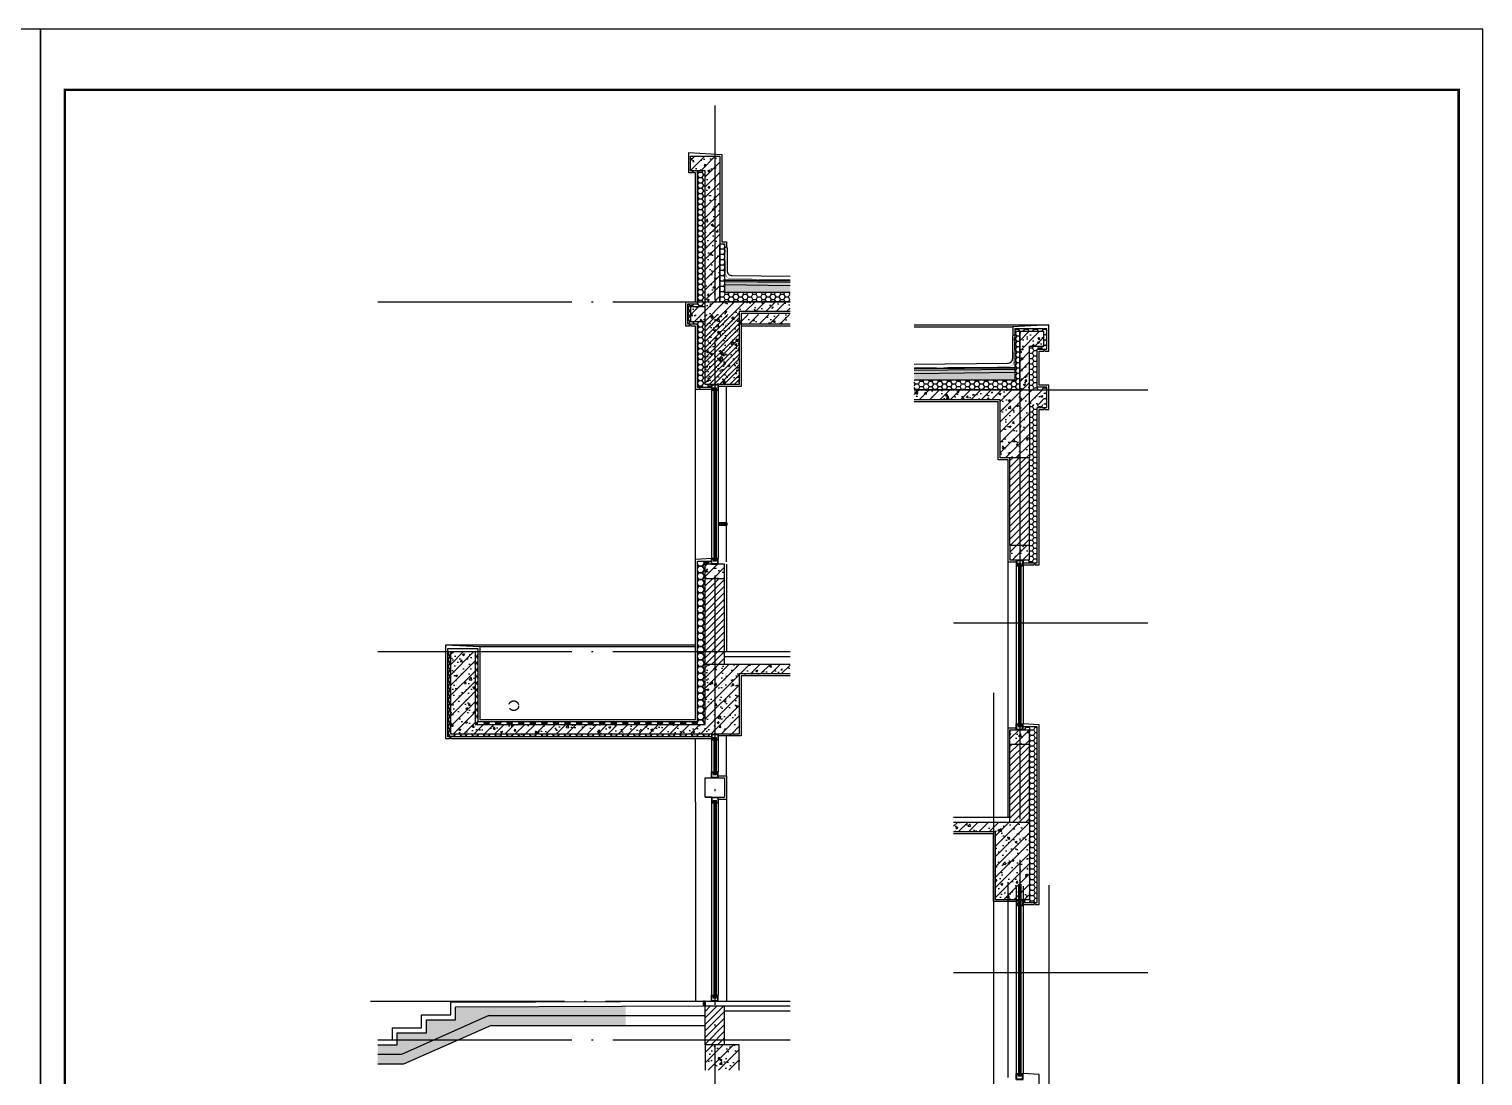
# Model space of a CAD drawing. Extents: x 39238 to 748440, y -374049 to 522939.
# Drawn here: x 733471 to 748440, y 232374 to 243155 of the extents above; entities that cross this region are included whole.
import ezdxf

# ---------------------------------------------------------------- set-up
doc = ezdxf.new("R2010")
doc.units = 0
doc.header["$LTSCALE"] = 1000
doc.header["$MEASUREMENT"] = 0
doc.linetypes.add('DASH', pattern=[0.35, 0.25, -0.1])
doc.linetypes.add('DOTE', pattern=[2.42, 2, -0.2, 0.02, -0.2])
for name, color, linetype in [('AXIS', 3, 'Continuous'), ('COLUMN', 9, 'Continuous'), ('DOTE', 1, 'DOTE'), ('Glass(玻璃)', 134, 'Continuous'), ('LINE_LOOK(看线)', 215, 'Continuous'), ('PUB_HATCH', 8, 'Continuous'), ('PUB_HATCH(详图填充)', 251, 'Continuous'), ('PUB_TITLE', 7, 'Continuous'), ('S_GROUND(给排水)', 143, 'Continuous'), ('S_SURFACE(面层)', 62, 'Continuous'), ('Steel(金属)', 151, 'Continuous'), ('WALL', 2, 'Continuous'), ('剖面填充', 9, 'Continuous'), ('大样粉刷线', 43, 'Continuous')]:
    doc.layers.add(name, color=color, linetype=linetype)
doc.layers.add('砼柱', color=2, linetype='Continuous', lineweight=35)
pattern_1 = [(37.5, (1325425.639, 218951.59), (-0.40000782, 12.23533093), [0, -9.652, 0, -10.795, 0, -10.31875]), (7.5, (1325425.639, 218951.59), (11.2380821, 17.9206275), [0, -5.207, 0, -8.6995, 0, -3.33375]), (327.5, (1325417.828, 218951.59), (19.77480926, 0.03592962), [0, -3.175, 0, -11.43, 0, -14.9225]), (317.5, (1325417.828, 218951.59), (19.0889113, 5.5732331), [0, -1.5875, 0, -7.493, 0, -8.5725])]
pattern_2 = [(0, (-11277.18, 88386.85), (59.53125, 34.370375), [39.6875, -79.375]), (120, (-11277.18, 88386.85), (-59.5312429, 34.3703873), [39.6875, -79.375]), (60, (-11277.18, 88386.85), (7.1e-06, 68.7407623), [-79.375, 39.6875])]
pattern_3 = [(45, (845795.69, 387497.74), (-53.03301, 53.03301), []), (50, (845795.69, 387497.74), (215.17805, -18.82564), [22.5, -247.5]), (355, (845795.69, 387497.74), (-41.6254, 225.65764), [18, -198]), (100.4514, (845813.62, 387496.17), (173.55281, 206.83186), [19.12206, -210.34263]), (46.1842, (845795.69, 387557.74), (320.1723, -49.6557), [33.75, -371.25]), (96.6356, (845822.37, 387553.6), (280.3988, 292.23536), [28.6831, -315.5139]), (351.1842, (845795.7, 387557.74), (280.3986, 292.2356), [27, -297]), (21, (845825.69, 387542.74), (179.07212, -120.78567), [22.5, -247.5]), (326, (845825.69, 387542.74), (72.9946, 217.54501), [18, -198]), (71.4514, (845840.6, 387532.68), (252.0668, 96.75915), [19.12206, -210.34263]), (37.5, (845795.69, 387497.74), (3.647957, 99.868156), [0, -195.6, 0, -201, 0, -198.75]), (7.5, (845795.69, 387497.74), (78.92086, 118.323514), [0, -114.6, 0, -191.1, 0, -75.75]), (327.5, (845728.79, 387497.74), (160.14673, -6.76646), [0, -75, 0, -234, 0, -310.5]), (317.5, (845698.79, 387497.74), (174.95585, 30.0315), [0, -97.5, 0, -155.4, 0, -220.5])]
pattern_4 = [(142.5, (518790.187, 446325.496), (0.40000782, 12.23533093), [0, -9.652, 0, -10.795, 0, -10.31875]), (172.5, (518790.187, 446325.496), (-11.2380821, 17.9206275), [0, -5.207, 0, -8.6995, 0, -3.33375]), (212.5, (518797.997, 446325.496), (-19.77480926, 0.0359296), [0, -3.175, 0, -11.43, 0, -14.9225]), (222.5, (518797.997, 446325.496), (-19.0889113, 5.5732331), [0, -1.5875, 0, -7.493, 0, -8.5725])]

# ---------------------------------------------------------------- blocks, each defined once
blk = doc.blocks.new('A$C7CEB24DC')
at = {"layer": 'Steel(金属)'}
for p, q in [((-12, 60), (-35, 60)), ((-35, 0), (-35, 60)), ((35, 0), (-35, 0)), ((-17, 55), (-30, 55)), ((-30, 5), (-30, 55)), ((30, 5), (-30, 5)), ((-17, 55), (-17, 35)), ((17, 35), (-17, 35)), ((-12, 60), (-12, 40)), ((12, 40), (-12, 40)), ((12, 60), (12, 40)), ((35, 60), (12, 60)), ((17, 55), (17, 35)), ((30, 55), (17, 55)), ((30, 5), (30, 55)), ((35, 0), (35, 60))]:
    blk.add_line(p, q, dxfattribs=at)
blk = doc.blocks.new('dfgrzsr')
at = {"layer": 'PUB_HATCH(详图填充)'}
h = blk.add_hatch(dxfattribs=at)
h.set_pattern_fill('天然石材', color=256, scale=5, style=0)
h.set_pattern_definition([(45, (15, 8.976), (-17.6776766, 17.6776766), []), (45, (23.694, 0), (-17.6776766, 17.6776766), [9.868425, -5.6391])])
h.paths.add_polyline_path([(238307, -446659, 0.414214), (238312, -446654), (238312, -446639, 0.414214), (238307, -446634), (238222, -446634), (238222, -446659)])
at = {"layer": 'WALL'}
for p, q in [((238307, -446634), (238222, -446634)), ((238222, -446634), (238222, -446659)), ((238222, -446659), (238307, -446659)), ((238312, -446654), (238312, -446639))]:
    blk.add_line(p, q, dxfattribs=at)
for centre, start, end in [((238307, -446639), 0, 90), ((238307, -446654), 270, 0)]:
    blk.add_arc(centre, 5, start, end, dxfattribs=at)

msp = doc.modelspace()

# ---------------------------------------------------------------- hatches: boundary and pattern name
at = {"layer": 'PUB_HATCH'}
msp.add_hatch(color=256, dxfattribs=at).paths.add_polyline_path([(740432, 233095), (740432, 233145), (740412, 233145), (740412, 233095)])
at = {"layer": 'PUB_HATCH(详图填充)'}
h = msp.add_hatch(dxfattribs=at)
h.set_pattern_fill('钢筋混凝土', color=256, scale=30, style=0)
h.set_pattern_definition([(45, (871147.725, 390381.955), (-53.033009, 53.033009), []), (50, (871147.72, 390381.95), (215.17805, -18.82564), [22.5, -247.5]), (355, (871147.72, 390381.95), (-41.6254, 225.65764), [18, -198]), (100.4514, (871165.66, 390380.39), (173.55281, 206.83186), [19.12206, -210.34263]), (46.1842, (871147.72, 390441.95), (320.1723, -49.6557), [33.75, -371.25]), (96.6356, (871174.4, 390437.82), (280.3988, 292.23536), [28.6831, -315.5139]), (351.1842, (871147.72, 390441.95), (280.3986, 292.2356), [27, -297]), (21, (871177.72, 390426.95), (179.07212, -120.78567), [22.5, -247.5]), (326, (871177.72, 390426.95), (72.9946, 217.54501), [18, -198]), (71.4514, (871192.65, 390416.89), (252.06679, 96.75915), [19.12206, -210.34263]), (37.5, (871147.725, 390381.955), (3.647957, 99.868156), [0, -195.6, 0, -201, 0, -198.75]), (7.5, (871147.72, 390381.95), (78.92086, 118.323514), [0, -114.6, 0, -191.1, 0, -75.75]), (327.5, (871080.825, 390381.955), (160.14673, -6.76646), [0, -75, 0, -234, 0, -310.5]), (317.5, (871050.82, 390381.95), (174.95585, 30.03149), [0, -97.5, 0, -155.4, 0, -220.5])])
h.paths.add_polyline_path([(740782, 240245), (741306, 240245), (741306, 240345), (740582, 240345), (740532, 240345), (740532, 239495), (740567, 239495), (740782, 239495)])
h.paths.add_polyline_path([(740532, 240345), (740432, 240345), (740432, 240295), (740282, 240295), (740282, 240145), (740432, 240145), (740432, 239495), (740532, 239495)])
h.paths.add_polyline_path([(740532, 241845), (740432, 241845), (740282, 241845), (740282, 241695), (740432, 241695), (740432, 240345), (740532, 240345)])
h.paths.add_polyline_path([(740582, 241845), (740532, 241845), (740532, 240345), (740582, 240345), (740582, 240945)])
h = msp.add_hatch(dxfattribs=at)
h.set_pattern_fill('HONEY', color=256, scale=20, style=0)
h.set_pattern_definition([(0, (871147.725, 390381.955), (47.625, 27.4963), [31.75, -63.5]), (120, (871147.725, 390381.955), (-47.6249943, 27.49631), [31.75, -63.5]), (60, (871147.725, 390381.955), (5.7e-06, 54.99261), [-63.5, 31.75])])
h.paths.add_polyline_path([(740432, 241695), (740352, 241695), (740352, 240345), (740432, 240345)])
h.paths.add_polyline_path([(740432, 240345), (740352, 240345), (740352, 240325), (740252, 240325), (740252, 240115), (740352, 240115), (740352, 239465), (740497, 239465), (740497, 239495), (740432, 239495), (740432, 240145), (740282, 240145), (740282, 240295), (740432, 240295)])
h = msp.add_hatch(dxfattribs=at)
h.set_pattern_fill('HONEY', color=256, scale=20, style=0)
h.set_pattern_definition([(0, (1325425.64, 218951.59), (47.625, 27.4963), [31.75, -63.5]), (120, (1325425.64, 218951.59), (-47.6249943, 27.4963099), [31.75, -63.5]), (60, (1325425.64, 218951.59), (5.7e-06, 54.9926099), [-63.5, 31.75])])
h.paths.add_polyline_path([(740632, 240445), (740632, 240945), (740582, 240945), (740582, 240345), (741182, 240345), (741182, 240445)])
h.paths.add_polyline_path([(741306, 240345), (741306, 240445), (741182, 240445), (741182, 240345)])
h = msp.add_hatch(dxfattribs=at)
h.set_pattern_fill('AR-SAND', color=256, scale=5, style=0)
h.set_pattern_definition(pattern_1)
h.paths.add_polyline_path([(741182, 240550), (740632, 240555), (740632, 240525), (741182, 240517)])
h.paths.add_polyline_path([(741182, 240565), (740632, 240570), (740632, 240555), (741182, 240550)])
h.paths.add_polyline_path([(741306, 240515), (741306, 240549), (741182, 240550), (741182, 240517)])
h.paths.add_polyline_path([(741306, 240549), (741306, 240564), (741182, 240565), (741182, 240550)])
h = msp.add_hatch(dxfattribs=at)
h.set_pattern_fill('AR-SAND', color=256, scale=5, style=0)
h.set_pattern_definition(pattern_1)
h.paths.add_polyline_path([(740632, 240525), (740632, 240445), (741182, 240445), (741182, 240517)])
h.paths.add_polyline_path([(741306, 240445), (741306, 240515), (741182, 240517), (741182, 240445)])
h = msp.add_hatch(dxfattribs=at)
h.set_pattern_fill('钢筋混凝土', color=256, scale=30, style=0)
h.set_pattern_definition([(45, (871147.725, 398381.955), (-53.033009, 53.033009), []), (50, (871147.72, 398381.95), (215.17805, -18.82564), [22.5, -247.5]), (355, (871147.72, 398381.95), (-41.6254, 225.65764), [18, -198]), (100.4514, (871165.66, 398380.39), (173.55281, 206.83186), [19.12206, -210.34263]), (46.1842, (871147.72, 398441.95), (320.1723, -49.6557), [33.75, -371.25]), (96.6356, (871174.4, 398437.82), (280.3988, 292.23536), [28.6831, -315.5139]), (351.1842, (871147.72, 398441.95), (280.3986, 292.2356), [27, -297]), (21, (871177.72, 398426.95), (179.07212, -120.78567), [22.5, -247.5]), (326, (871177.72, 398426.95), (72.9946, 217.54501), [18, -198]), (71.4514, (871192.65, 398416.89), (252.06679, 96.75915), [19.12206, -210.34263]), (37.5, (871147.725, 398381.955), (3.647957, 99.868156), [0, -195.6, 0, -201, 0, -198.75]), (7.5, (871147.72, 398381.95), (78.92086, 118.323514), [0, -114.6, 0, -191.1, 0, -75.75]), (327.5, (871080.825, 398381.955), (160.14673, -6.76646), [0, -75, 0, -234, 0, -310.5]), (317.5, (871050.82, 398381.95), (174.95585, 30.03149), [0, -97.5, 0, -155.4, 0, -220.5])])
h.paths.add_polyline_path([(740532, 239495), (740782, 239495), (740782, 240115), (741306, 240115), (741306, 240215), (740532, 240215)])
h.paths.add_polyline_path([(740532, 240215), (740432, 240215), (740432, 239495), (740532, 239495)])
h = msp.add_hatch(dxfattribs=at)
h.set_pattern_fill('钢筋混凝土', color=256, scale=30, style=0)
h.set_pattern_definition([(45, (866663.33, 443018.34), (-53.033009, 53.033009), []), (50, (866663.33, 443018.34), (215.17805, -18.82564), [22.5, -247.5]), (355, (866663.33, 443018.34), (-41.6254, 225.65764), [18, -198]), (100.4514, (866681.26, 443016.77), (173.55281, 206.83186), [19.12206, -210.34263]), (46.1842, (866663.33, 443078.34), (320.1723, -49.6557), [33.75, -371.25]), (96.6356, (866690, 443074.2), (280.3988, 292.23536), [28.6831, -315.5139]), (351.1842, (866663.33, 443078.34), (280.3986, 292.2356), [27, -297]), (21, (866693.33, 443063.34), (179.07212, -120.78567), [22.5, -247.5]), (326, (866693.33, 443063.34), (72.9946, 217.54501), [18, -198]), (71.4514, (866708.25, 443053.28), (252.06679, 96.75915), [19.12206, -210.34263]), (37.5, (866663.33, 443018.34), (3.647957, 99.868156), [0, -195.6, 0, -201, 0, -198.75]), (7.5, (866663.33, 443018.34), (78.92086, 118.323514), [0, -114.6, 0, -191.1, 0, -75.75]), (327.5, (866596.43, 443018.34), (160.14673, -6.766462), [0, -75, 0, -234, 0, -310.5]), (317.5, (866566.43, 443018.34), (174.95585, 30.031495), [0, -97.5, 0, -155.4, 0, -220.5])])
h.paths.add_polyline_path([(743670, 239439), (742970, 239439), (742970, 239339), (743470, 239339), (743470, 238739), (743670, 238739)])
h.paths.add_polyline_path([(743670, 238739), (743770, 238739), (743770, 239289), (743920, 239289), (743920, 239439), (743770, 239439), (743670, 239439)])
h.paths.add_polyline_path([(743670, 239439), (743770, 239439), (743770, 239889), (743920, 239889), (743920, 240039), (743770, 240039), (743670, 240039)])
h.paths.add_polyline_path([(742585, 239439), (742585, 239339), (742970, 239339), (742970, 239439)])
h = msp.add_hatch(dxfattribs=at)
h.set_pattern_fill('HONEY', color=256, scale=20, style=0)
h.set_pattern_definition([(180, (518790.187, 446325.496), (-47.625, 27.4963), [31.75, -63.5]), (60, (518790.187, 446325.496), (47.6249943, 27.4963099), [31.75, -63.5]), (120, (518790.187, 446325.496), (-5.7e-06, 54.9926099), [-63.5, 31.75])])
h.paths.add_polyline_path([(743670, 239439), (743270, 239439), (743270, 239539), (743620, 239539), (743620, 240039), (743670, 240039)])
h.paths.add_polyline_path([(742585, 239439), (742585, 239539), (743270, 239539), (743270, 239439)])
h = msp.add_hatch(dxfattribs=at)
h.set_pattern_fill('HONEY', color=256, scale=20, style=0)
h.set_pattern_definition([(0, (858450.687, 379993.31), (47.625, 27.4963), [31.75, -63.5]), (120, (858450.687, 379993.31), (-47.6249943, 27.49631), [31.75, -63.5]), (60, (858450.687, 379993.31), (5.7e-06, 54.99261), [-63.5, 31.75])])
h.paths.add_polyline_path([(743670, 240069), (743620, 240069), (743620, 240039), (743670, 240039)])
h.paths.add_polyline_path([(743950, 240069), (743670, 240069), (743670, 240039), (743770, 240039), (743920, 240039), (743920, 239889), (743770, 239889), (743770, 239439), (743920, 239439), (743950, 239439), (743950, 239469), (743850, 239469), (743850, 239859), (743950, 239859)])
h.paths.add_polyline_path([(743850, 239259), (743950, 239259), (743950, 239439), (743920, 239439), (743920, 239289), (743770, 239289), (743770, 238739), (743770, 237839), (743770, 237689), (743705, 237689), (743705, 237659), (743850, 237659)])
h = msp.add_hatch(dxfattribs=at)
h.set_pattern_fill('AR-SAND', color=256, scale=5, style=0)
h.set_pattern_definition(pattern_4)
h.paths.add_polyline_path([(743270, 239661), (743620, 239664), (743620, 239649), (743270, 239646)])
h.paths.add_polyline_path([(742585, 239640), (742585, 239655), (743270, 239661), (743270, 239646)])
h = msp.add_hatch(dxfattribs=at)
h.set_pattern_fill('AR-SAND', color=256, scale=5, style=0)
h.set_pattern_definition(pattern_4)
h.paths.add_polyline_path([(743270, 239613), (743620, 239619), (743620, 239539), (743270, 239539)])
h.paths.add_polyline_path([(743270, 239646), (743620, 239649), (743620, 239619), (743270, 239613)])
h.paths.add_polyline_path([(742585, 239539), (742585, 239603), (743270, 239613), (743270, 239539)])
h.paths.add_polyline_path([(742585, 239603), (742585, 239640), (743270, 239646), (743270, 239613)])
h = msp.add_hatch(dxfattribs=at)
h.set_pattern_fill('ANSI31', color=256, scale=30, style=0)
h.set_pattern_definition([(45, (858450.687, 379993.31), (-33.67596, 33.67596), [])])
h.paths.add_polyline_path([(743570, 237839), (743670, 237839), (743670, 238739), (743570, 238739)])
h.paths.add_polyline_path([(743670, 237839), (743770, 237839), (743770, 238739), (743670, 238739)])
h = msp.add_hatch(dxfattribs=at)
h.set_pattern_fill('钢筋混凝土', color=256, scale=30, style=0)
h.set_pattern_definition([(45, (866663.33, 444018.34), (-53.033009, 53.033009), []), (50, (866663.33, 444018.34), (215.17805, -18.82564), [22.5, -247.5]), (355, (866663.33, 444018.34), (-41.6254, 225.65764), [18, -198]), (100.4514, (866681.26, 444016.77), (173.55281, 206.83186), [19.12206, -210.34263]), (46.1842, (866663.33, 444078.34), (320.1723, -49.6557), [33.75, -371.25]), (96.6356, (866690, 444074.2), (280.3988, 292.23536), [28.6831, -315.5139]), (351.1842, (866663.33, 444078.34), (280.3986, 292.2356), [27, -297]), (21, (866693.33, 444063.34), (179.07212, -120.78567), [22.5, -247.5]), (326, (866693.33, 444063.34), (72.9946, 217.54501), [18, -198]), (71.4514, (866708.25, 444053.28), (252.06679, 96.75915), [19.12206, -210.34263]), (37.5, (866663.33, 444018.34), (3.647957, 99.868156), [0, -195.6, 0, -201, 0, -198.75]), (7.5, (866663.33, 444018.34), (78.92086, 118.323514), [0, -114.6, 0, -191.1, 0, -75.75]), (327.5, (866596.43, 444018.34), (160.14673, -6.766462), [0, -75, 0, -234, 0, -310.5]), (317.5, (866566.43, 444018.34), (174.95585, 30.031495), [0, -97.5, 0, -155.4, 0, -220.5])])
h.paths.add_polyline_path([(743670, 237839), (743570, 237839), (743570, 237689), (743670, 237689)])
h.paths.add_polyline_path([(743670, 237689), (743770, 237689), (743770, 237839), (743670, 237839)])
h = msp.add_hatch(dxfattribs=at)
h.set_pattern_fill('钢筋混凝土', color=256, scale=30, style=0)
h.set_pattern_definition([(45, (871147.725, 398781.955), (-53.033009, 53.033009), []), (50, (871147.72, 398781.95), (215.17805, -18.82564), [22.5, -247.5]), (355, (871147.72, 398781.95), (-41.6254, 225.65764), [18, -198]), (100.4514, (871165.66, 398780.39), (173.55281, 206.83186), [19.12206, -210.34263]), (46.1842, (871147.72, 398841.95), (320.1723, -49.6557), [33.75, -371.25]), (96.6356, (871174.4, 398837.82), (280.3988, 292.23536), [28.6831, -315.5139]), (351.1842, (871147.72, 398841.95), (280.3986, 292.2356), [27, -297]), (21, (871177.72, 398826.95), (179.07212, -120.78567), [22.5, -247.5]), (326, (871177.72, 398826.95), (72.9946, 217.54501), [18, -198]), (71.4514, (871192.65, 398816.89), (252.06679, 96.75915), [19.12206, -210.34263]), (37.5, (871147.725, 398781.955), (3.647957, 99.868156), [0, -195.6, 0, -201, 0, -198.75]), (7.5, (871147.72, 398781.95), (78.92086, 118.323514), [0, -114.6, 0, -191.1, 0, -75.75]), (327.5, (871080.825, 398781.955), (160.14673, -6.76646), [0, -75, 0, -234, 0, -310.5]), (317.5, (871050.82, 398781.95), (174.95585, 30.03149), [0, -97.5, 0, -155.4, 0, -220.5])])
h.paths.add_polyline_path([(740532, 237645), (740497, 237645), (740432, 237645), (740432, 237495), (740532, 237495)])
h.paths.add_polyline_path([(740532, 237495), (740632, 237495), (740632, 237645), (740567, 237645), (740532, 237645)])
h = msp.add_hatch(dxfattribs=at)
h.set_pattern_fill('ANSI31', color=256, scale=30, style=0)
h.set_pattern_definition([(45, (871147.725, 398781.955), (-33.67596, 33.67596), [])])
h.paths.add_polyline_path([(740432, 236745), (740532, 236745), (740532, 237495), (740432, 237495)])
h.paths.add_polyline_path([(740632, 237495), (740532, 237495), (740532, 236745), (740632, 236745)])
h.paths.add_polyline_path([(740632, 236615), (740632, 236745), (740532, 236745), (740532, 236615)])
h.paths.add_polyline_path([(740532, 236745), (740432, 236745), (740432, 236615), (740532, 236615)])
h = msp.add_hatch(dxfattribs=at)
h.set_pattern_fill('钢筋混凝土', color=256, scale=30, style=0)
h.set_pattern_definition([(45, (-11277.18, 88386.85), (-53.0330086, 53.0330086), []), (50, (-11277.18, 88386.85), (215.178055, -18.82564), [22.5, -247.5]), (355, (-11277.18, 88386.85), (-41.6254, 225.65764), [18, -198]), (100.4514, (-11259.25, 88385.28), (173.552815, 206.83186), [19.12206, -210.342634]), (46.1842, (-11277.18, 88446.85), (320.17231, -49.6557), [33.75, -371.25]), (96.6356, (-11250.5, 88442.7), (280.39881, 292.23536), [28.68309, -315.5139]), (351.1842, (-11277.18, 88446.85), (280.39858, 292.23558), [27, -297]), (21, (-11247.18, 88431.85), (179.072116, -120.785667), [22.5, -247.5]), (326, (-11247.18, 88431.85), (72.9946, 217.545014), [18, -198]), (71.4514, (-11232.26, 88421.78), (252.06679, 96.75915), [19.12206, -210.342634]), (37.5, (-11277.18, 88386.85), (3.6479566, 99.868156), [0, -195.6, 0, -201, 0, -198.75]), (7.5, (-11277.18, 88386.85), (78.920861, 118.323514), [0, -114.6, 0, -191.1, 0, -75.75]), (327.5, (-11344.08, 88386.85), (160.146731, -6.7664615), [0, -75, 0, -234, 0, -310.5]), (317.5, (-11374.08, 88386.85), (174.95585, 30.031495), [0, -97.5, 0, -155.4, 0, -220.5])])
h.paths.add_polyline_path([(738062, 236745), (737812, 236745), (737812, 235895), (740532, 235895), (740532, 236615), (740432, 236615), (740432, 235995), (738062, 235995)])
h.paths.add_polyline_path([(740782, 236515), (741306, 236515), (741306, 236615), (740532, 236615), (740532, 235895), (740567, 235895), (740782, 235895)])
h = msp.add_hatch(dxfattribs=at)
h.set_pattern_fill('钢筋混凝土', color=256, scale=30, style=0)
h.set_pattern_definition(pattern_3)
h.paths.add_polyline_path([(743670, 235939), (743570, 235939), (743570, 235789), (743670, 235789)])
h.paths.add_polyline_path([(743670, 235789), (743770, 235789), (743770, 235939), (743670, 235939)])
h = msp.add_hatch(dxfattribs=at)
h.set_pattern_fill('HONEY', color=256, scale=20, style=0)
h.set_pattern_definition([(0, (845795.687, 387497.742), (47.625, 27.4963), [31.75, -63.5]), (120, (845795.687, 387497.742), (-47.6249943, 27.49631), [31.75, -63.5]), (60, (845795.687, 387497.742), (5.7e-06, 54.99261), [-63.5, 31.75])])
h.paths.add_polyline_path([(743770, 234989), (743770, 234189), (743705, 234189), (743705, 234159), (743850, 234159), (743850, 235969), (743705, 235969), (743705, 235939), (743770, 235939), (743770, 235789)])
h = msp.add_hatch(dxfattribs=at)
h.set_pattern_fill('ANSI31', color=256, scale=30, style=0)
h.set_pattern_definition([(45, (845795.687, 387497.74), (-33.67596, 33.67596), [])])
h.paths.add_polyline_path([(743770, 235789), (743670, 235789), (743670, 234989), (743770, 234989)])
h.paths.add_polyline_path([(743670, 235789), (743570, 235789), (743570, 234989), (743670, 234989)])
h = msp.add_hatch(dxfattribs=at)
h.set_pattern_fill('钢筋混凝土', color=256, scale=30, style=0)
h.set_pattern_definition(pattern_3)
h.paths.add_polyline_path([(743770, 234989), (742988, 234989), (742988, 234889), (743420, 234889), (743420, 234189), (743770, 234189)])
h = msp.add_hatch(dxfattribs=at)
h.set_pattern_fill('混凝土', color=256, scale=5, style=0)
h.set_pattern_definition([(50, (870327.725, 399181.955), (35.863009, -3.1376067), [3.75, -41.25]), (355, (870327.725, 399181.955), (-6.9375667, 37.609607), [3, -33]), (100.4514, (870330.713, 399181.693), (28.925469, 34.471977), [3.1870095, -35.0571056]), (46.1842, (870327.725, 399191.955), (53.362052, -8.275951), [5.625, -61.875]), (96.6356, (870332.17, 399191.265), (46.733135, 48.705894), [4.780514, -52.58565]), (351.1842, (870327.725, 399191.955), (46.733097, 48.70593), [4.5, -49.5]), (21, (870332.725, 399189.455), (29.8453526, -20.1309445), [3.75, -41.25]), (326, (870332.725, 399189.455), (12.1657666, 36.257502), [3, -33]), (71.4514, (870335.212, 399187.777), (42.0111314, 16.126525), [3.1870095, -35.0571056]), (37.5, (870327.725, 399181.955), (0.6079928, 16.6446927), [0, -32.6, 0, -33.5, 0, -33.125]), (7.5, (870327.725, 399181.955), (13.1534769, 19.7205856), [0, -19.1, 0, -31.85, 0, -12.625]), (327.5, (870316.575, 399181.955), (26.6911218, -1.1277436), [0, -12.5, 0, -39, 0, -51.75]), (317.5, (870311.575, 399181.955), (29.1593085, 5.005249), [0, -16.25, 0, -25.9, 0, -36.75])])
h.paths.add_polyline_path([(739612, 233095), (739612, 233095), (737862, 233086), (737862, 232952), (737562, 232952), (737562, 232819), (737262, 232819), (737262, 232745), (737643, 232745), (738205, 232995), (739612, 232995), (739612, 233095)])
h.paths.add_polyline_path([(737643, 232745), (737262, 232745), (737262, 232695), (737060, 232695), (737060, 232595), (737305, 232595)])
h = msp.add_hatch(dxfattribs=at)
h.set_pattern_fill('ANSI31', color=256, scale=30, style=0)
h.set_pattern_definition([(45, (871147.725, 399181.955), (-33.67596, 33.67596), [])])
h.paths.add_polyline_path([(740532, 233095), (740632, 233095), (740632, 232695), (740532, 232695)])
h.paths.add_polyline_path([(740432, 233095), (740432, 232695), (740532, 232695), (740532, 233095)])
h = msp.add_hatch(dxfattribs=at)
h.set_pattern_fill('砾石铺砌', color=256, scale=30, style=0)
h.set_pattern_definition([(0, (870327.72, 399181.95), (240, 240), [24, -36, 12, -36, 12, -120]), (0, (870447.72, 399205.95), (240, 240), [12, -228]), (0, (870375.72, 399217.95), (240, 240), [12, -24, 12, -192]), (0, (870495.72, 399229.95), (240, 240), [24, -216]), (0, (870519.72, 399241.95), (240, 240), [12, -228]), (0, (870447.72, 399265.95), (240, 240), [24, -216]), (0, (870327.72, 399277.95), (240, 240), [12, -24, 12, -60, 36, -96]), (0, (870495.72, 399301.95), (240, 240), [24, -216]), (0, (870351.72, 399313.95), (240, 240), [24, -12, 12, -96, 12, -84]), (0, (870339.72, 399325.95), (240, 240), [12, -228]), (0, (870423.72, 399337.95), (240, 240), [12, -12, 12, -204]), (0, (870387.72, 399349.95), (240, 240), [12, -228]), (0, (870543.72, 399361.95), (240, 240), [12, -228]), (0, (870435.72, 399373.95), (240, 240), [12, -96, 12, -120]), (0, (870435.72, 399385.95), (240, 240), [24, -216]), (0, (870483.72, 399397.95), (240, 240), [24, -216]), (0, (870339.72, 399409.95), (240, 240), [12, -144, 24, -60]), (90, (870327.72, 399289.95), (-240, 240), [48, -48, 24, -120]), (90, (870339.72, 399289.95), (-240, 240), [12, -84, 24, -120]), (90, (870351.72, 399229.95), (-240, 240), [36, -204]), (90, (870363.72, 399229.95), (-240, 240), [24, -216]), (90, (870375.72, 399193.95), (-240, 240), [12, -144, 12, -12, 24, -36]), (90, (870399.72, 399193.95), (-240, 240), [12, -84, 12, -132]), (90, (870411.72, 399289.95), (-240, 240), [24, -36, 12, -12, 24, -132]), (90, (870423.72, 399241.95), (-240, 240), [24, -132, 12, -72]), (90, (870435.72, 399193.95), (-240, 240), [12, -12, 24, -192]), (90, (870459.72, 399349.95), (-240, 240), [12, -228]), (90, (870471.72, 399349.95), (-240, 240), [24, -24, 12, -12, 24, -144]), (90, (870483.72, 399241.95), (-240, 240), [12, -12, 12, -24, 12, -168]), (90, (870519.72, 399325.95), (-240, 240), [48, -192]), (90, (870531.72, 399301.95), (-240, 240), [48, -36, 24, -132]), (90, (870543.72, 399205.95), (-240, 240), [12, -36, 24, -168]), (90, (870555.72, 399229.95), (-240, 240), [36, -204]), (45, (870423.72, 399181.95), (1e-14, 240), [16.9704, -322.44084]), (45, (870555.72, 399193.95), (1e-14, 240), [16.9704, -288.50005, 16.9704, -16.9704]), (45, (870399.72, 399205.95), (1e-14, 240), [16.9704, -135.7632, 16.9704, -169.70725]), (45, (870459.72, 399205.95), (1e-14, 240), [16.9704, -271.52965, 16.9704, -33.9408]), (45, (870471.72, 399205.95), (1e-14, 240), [33.9408, -135.7632, 33.9408, -135.76645]), (45, (870411.72, 399229.95), (0.00115, 239.99885), [16.968, -152.736, 16.968, -16.968, 16.968, -118.80325]), (45, (870531.72, 399241.95), (1e-14, 240), [16.9704, -16.9704, 16.9704, -288.50005]), (45, (870363.72, 399253.95), (0.00115, 239.99885), [16.9704, -203.6448, 16.9704, -101.82565]), (45, (870555.72, 399277.95), (0.00115, 239.99885), [16.968, -16.968, 16.968, -67.8816, 16.968, -203.65765]), (45, (870411.72, 399313.95), (1e-14, 240), [16.9704, -322.44084]), (45, (870351.72, 399325.95), (1e-14, 240), [33.94104, -305.4702]), (45, (870327.72, 399349.95), (1e-14, 240), [16.9704, -16.9704, 16.9704, -288.50005]), (45, (870459.72, 399385.95), (1e-14, 240), [16.9704, -322.44084]), (45, (870531.72, 399409.95), (1e-14, 240), [16.9704, -322.44084]), (135, (870435.72, 399205.95), (-8e-07, 240), [16.9704, -322.44084]), (135, (870447.72, 399205.95), (-8e-07, 240), [16.9704, -322.44084]), (135, (870375.72, 399217.95), (-8e-07, 240), [16.9704, -67.8816, 33.9408, -220.61845]), (135, (870327.72, 399217.95), (-8e-07, 240), [16.9704, -322.44084]), (135, (870483.72, 399253.95), (-8e-07, 240), [16.9704, -135.7645, 16.9704, -169.70596]), (135, (870495.72, 399253.95), (-0.00115, 239.99885), [16.968, -101.832, 16.968, -101.808, 16.968, -84.86725]), (135, (870351.72, 399265.95), (-0.00115, 239.99885), [16.9704, -322.44084]), (135, (870543.72, 399277.95), (-0.00115, 239.99885), [33.936, -84.852, 16.968, -16.968, 16.968, -169.71925]), (135, (870387.72, 399313.95), (-8e-07, 240), [16.9704, -322.44084]), (135, (870483.72, 399313.95), (-8e-07, 240), [33.94104, -305.4702]), (135, (870495.72, 399313.95), (-8e-07, 240), [16.9704, -322.44084]), (135, (870423.72, 399337.95), (-8e-07, 240), [16.9704, -322.44084]), (135, (870351.72, 399373.95), (-8e-07, 240), [16.9704, -322.44084]), (135, (870543.72, 399373.95), (-8e-07, 240), [16.9704, -322.44084]), (26.56505, (870351.72, 399181.95), (240, 2e-06), [26.832, -509.8243]), (26.56505, (870327.72, 399205.95), (240, 2e-06), [26.832, -509.8243]), (26.56505, (870327.72, 399217.95), (240, 2e-06), [26.832, -509.8243]), (26.56505, (870387.72, 399217.95), (240, 2e-06), [26.832, -509.8243]), (26.56505, (870375.72, 399265.95), (240, 2e-06), [26.832, -509.8243]), (26.56505, (870375.72, 399277.95), (240, 2e-06), [26.832, -509.8243]), (26.56505, (870423.72, 399325.95), (240, 2e-06), [26.832, -509.8243]), (26.56505, (870435.72, 399337.95), (240, 2e-06), [26.832, -509.8243]), (26.56505, (870339.72, 399361.95), (240, 2e-06), [26.832, -509.8243]), (26.56505, (870411.72, 399361.95), (240, 2e-06), [26.832, -509.8243]), (63.43495, (870531.72, 399181.95), (1e-08, 240), [26.832, -509.8243]), (63.43495, (870471.72, 399217.95), (1e-08, 240), [26.832, -509.8243]), (63.43495, (870435.72, 399241.95), (1e-08, 240), [26.832, -509.8243]), (63.43495, (870471.72, 399277.95), (1e-08, 240), [26.832, -509.8243]), (63.43495, (870483.72, 399277.95), (1e-08, 240), [26.832, -509.8243]), (63.43495, (870399.72, 399313.95), (1e-08, 240), [26.832, -509.8243]), (63.43495, (870375.72, 399325.95), (1e-08, 240), [26.832, -509.8243]), (63.43495, (870471.72, 399373.95), (1e-08, 240), [26.832, -509.8243]), (63.43495, (870375.72, 399397.95), (1e-08, 240), [26.832, -509.8243]), (116.56505, (870339.72, 399325.95), (-2e-06, 240), [26.832, -509.8243]), (116.56505, (870483.72, 399325.95), (-2e-06, 240), [26.832, -509.8243]), (116.56505, (870327.72, 399337.95), (-2e-06, 240), [26.832, -509.8243]), (116.56505, (870519.72, 399373.95), (-2e-06, 240), [26.832, -509.8243]), (116.56505, (870363.72, 399385.95), (-2e-06, 240), [26.832, -509.8243]), (116.56505, (870411.72, 399397.95), (-2e-06, 240), [26.832, -509.8243]), (153.43495, (870423.72, 399181.95), (-240, 1e-07), [26.832, -509.8243]), (153.43495, (870375.72, 399205.95), (-240, 1e-07), [26.832, -509.8243]), (153.43495, (870543.72, 399217.95), (-240, 1e-07), [26.832, -509.8243]), (153.43495, (870519.72, 399241.95), (-240, 1e-07), [26.832, -509.8243]), (153.43495, (870423.72, 399265.95), (-240, 1e-07), [26.832, -509.8243]), (153.43495, (870363.72, 399277.95), (-240, 1e-07), [26.832, -509.8243]), (153.43495, (870435.72, 399277.95), (-240, 1e-07), [26.832, -509.8243]), (153.43495, (870399.72, 399301.95), (-240, 1e-07), [26.832, -509.8243]), (153.43495, (870399.72, 399361.95), (-240, 1e-07), [26.832, -509.8243]), (153.43495, (870327.72, 399409.95), (-240, 1e-07), [26.832, -509.8243]), (153.43495, (870471.72, 399409.95), (-240, 1e-07), [26.832, -509.8243]), (153.43495, (870495.72, 399409.95), (-240, 1e-07), [26.832, -509.8243])])
h.paths.add_polyline_path([(737889, 232745), (737643, 232745), (737305, 232595), (737060, 232595), (737060, 232495), (737327, 232495)])
h.paths.add_polyline_path([(739612, 232995), (738205, 232995), (737643, 232745), (737889, 232745), (738227, 232895), (739612, 232895)])
h = msp.add_hatch(dxfattribs=at)
h.set_pattern_fill('钢筋混凝土', color=256, scale=30, style=0)
h.set_pattern_definition([(45, (871147.725, 399181.955), (-53.033009, 53.033009), []), (50, (871147.72, 399181.95), (215.17805, -18.82564), [22.5, -247.5]), (355, (871147.72, 399181.95), (-41.6254, 225.65764), [18, -198]), (100.4514, (871165.66, 399180.39), (173.55281, 206.83186), [19.12206, -210.34263]), (46.1842, (871147.72, 399241.95), (320.1723, -49.6557), [33.75, -371.25]), (96.6356, (871174.4, 399237.82), (280.3988, 292.23536), [28.6831, -315.5139]), (351.1842, (871147.72, 399241.95), (280.3986, 292.2356), [27, -297]), (21, (871177.72, 399226.95), (179.07212, -120.78567), [22.5, -247.5]), (326, (871177.72, 399226.95), (72.9946, 217.54501), [18, -198]), (71.4514, (871192.65, 399216.89), (252.06679, 96.75915), [19.12206, -210.34263]), (37.5, (871147.725, 399181.955), (3.647957, 99.868156), [0, -195.6, 0, -201, 0, -198.75]), (7.5, (871147.72, 399181.95), (78.92086, 118.323514), [0, -114.6, 0, -191.1, 0, -75.75]), (327.5, (871080.825, 399181.955), (160.14673, -6.76646), [0, -75, 0, -234, 0, -310.5]), (317.5, (871050.82, 399181.95), (174.95585, 30.031495), [0, -97.5, 0, -155.4, 0, -220.5])])
h.paths.add_polyline_path([(740682, 232434), (740432, 232434), (740432, 232695), (740682, 232695)])
h.paths.add_polyline_path([(740682, 232695), (740782, 232695), (740782, 232434), (740682, 232434)])
at = {"layer": '剖面填充'}
h = msp.add_hatch(color=256, dxfattribs=at)
h.paths.add_polyline_path([(740636, 240866), (740632, 240866), (740632, 240854), (740636, 240854)])
h.paths.add_polyline_path([(740637, 240883), (740632, 240883), (740632, 240866), (740637, 240866)])
h = msp.add_hatch(color=256, dxfattribs=at)
h.paths.add_polyline_path([(743616, 239959), (743620, 239959), (743620, 239948), (743616, 239948)])
h.paths.add_polyline_path([(743615, 239976), (743620, 239976), (743620, 239959), (743615, 239959)])
at = {"layer": '砼柱'}
h = msp.add_hatch(dxfattribs=at)
h.set_pattern_fill('HONEY', color=256, scale=25, style=0)
h.set_pattern_definition(pattern_2)
h.paths.add_polyline_path([(740432, 237495), (740432, 237645), (740497, 237645), (740497, 237675), (740352, 237675), (740352, 236745), (740432, 236745)])
h.paths.add_polyline_path([(740414, 237134), (740550, 237134), (740550, 237035), (740414, 237035)], flags=9)
h = msp.add_hatch(dxfattribs=at)
h.set_pattern_fill('HONEY', color=256, scale=25, style=0)
h.set_pattern_definition(pattern_2)
h.paths.add_polyline_path([(737812, 236745), (737782, 236745), (737782, 235865), (740497, 235865), (740497, 235895), (737812, 235895)])
h = msp.add_hatch(dxfattribs=at)
h.set_pattern_fill('HONEY', color=256, scale=25, style=0)
h.set_pattern_definition(pattern_2)
h.paths.add_polyline_path([(740432, 236615), (740432, 236745), (740352, 236745), (740352, 236025), (738092, 236025), (738092, 236745), (738062, 236745), (738062, 235995), (740432, 235995)])

# ---------------------------------------------------------------- linework, layer by layer
at = {"layer": 'AXIS'}
msp.add_line((740532, 232434), (740532, 232009), dxfattribs=at)
at = {"layer": 'COLUMN'}
for p, q in [((743570, 237839, -32813), (743770, 237839, -32813)), ((743570, 237839, -32813), (743570, 237689, -32813)), ((743770, 237689, -32813), (743770, 237839, -32813)), ((740632, 237645), (740432, 237645)), ((740432, 237495), (740432, 237645)), ((740632, 237495), (740632, 237645)), ((743570, 237689, -32813), (743770, 237689, -32813)), ((740632, 237495), (740432, 237495)), ((743570, 235939), (743770, 235939)), ((743570, 235789), (743570, 235939)), ((743770, 235789), (743770, 235939)), ((743770, 235789), (743570, 235789)), ((740432, 235445), (740632, 235445)), ((740432, 235245), (740432, 235445)), ((740632, 235445), (740632, 235245)), ((740432, 235245), (740632, 235245)), ((738205, 232995), (737305, 232595)), ((738205, 232995), (740432, 232995)), ((738227, 232895), (737327, 232495)), ((738227, 232895), (740432, 232895)), ((737305, 232595), (737060, 232595)), ((737327, 232495), (737060, 232495))]:
    msp.add_line(p, q, dxfattribs=at)
for points in [[(740432, 241695), (740282, 241695), (740282, 241845), (740432, 241845)], [(740432, 241845), (740582, 241845), (740582, 240345)], [(740432, 240345), (740432, 241695)], [(740432, 240295), (740282, 240295), (740282, 240145), (740432, 240145)], [(740432, 240295), (740432, 240345)], [(741306, 240115), (740782, 240115), (740782, 239495), (740432, 239495), (740432, 240295)], [(740582, 240345), (741306, 240345)], [(740582, 240345), (741306, 240345)], [(741306, 240245), (740782, 240245), (740782, 239495), (740432, 239495), (740432, 240145)], [(742588, 239439), (743670, 239439)], [(740782, 235895), (737812, 235895), (737812, 236745), (738062, 236745), (738062, 235995), (740432, 235995)], [(740432, 236615), (741306, 236615)], [(740432, 235995), (740432, 236615)], [(741306, 236515), (740782, 236515), (740782, 235895), (740782, 235895)], [(740497, 235245), (740432, 235245), (740432, 235445), (740497, 235445)], [(742988, 234989), (743770, 234989), (743770, 234189), (743420, 234189), (743420, 234889), (742988, 234889)], [(737060, 232695), (737262, 232695), (737262, 232819), (737562, 232819), (737562, 232952), (737862, 232952), (737862, 233086), (740432, 233095)], [(740432, 232695), (740432, 232695), (740432, 232434)], [(740782, 232434), (740782, 232695), (740432, 232695)]]:
    msp.add_lwpolyline(points, dxfattribs=at)
msp.add_lwpolyline([(740732, 240345), (740732, 240345)], close=True, dxfattribs=at)
at = {"layer": 'COLUMN', "elevation": -32813}
for points in [[(743770, 240039), (743770, 240039), (743670, 240039), (743670, 239439)], [(743770, 239889), (743920, 239889), (743920, 240039), (743770, 240039)], [(743770, 239439), (743770, 239889)], [(742585, 239439), (743670, 239439)], [(743670, 239439), (742585, 239439)], [(743670, 239439), (742585, 239439)], [(743670, 239439), (742585, 239439)], [(743770, 239289), (743770, 239289), (743770, 239439), (743770, 239439)], [(742585, 239339), (743470, 239339)], [(743770, 239289), (743770, 238739), (743470, 238739), (743470, 239339)]]:
    msp.add_lwpolyline(points, dxfattribs=at)
for points in [[(743520, 239439), (743520, 239439)], [(743770, 239439), (743770, 239439)]]:
    msp.add_lwpolyline(points, close=True, dxfattribs=at)
at = {"layer": 'DOTE', "linetype": 'DOTE'}
for p, q in [((740532, 242367), (740532, 232434)), ((737060, 240345), (741306, 240345)), ((742585, 239439, -32813), (744497, 239439, -32813)), ((742988, 239439), (745158, 239439)), ((743670, 239439), (743670, 214775)), ((742988, 237039), (745158, 237039)), ((737060, 236745), (741306, 236745)), ((742988, 233439), (745158, 233439)), ((736985, 233145), (741306, 233145)), ((737060, 232745), (741306, 232745))]:
    msp.add_line(p, q, dxfattribs=at)
at = {"layer": 'Glass(玻璃)'}
for p, q in [((740497, 239435), (740497, 237705)), ((740520, 239435, 0), (740520, 237685)), ((740520, 239435, 0), (740520, 237685)), ((740526, 239455), (740526, 237685)), ((740538, 239455), (740538, 237685)), ((740544, 239455), (740544, 237705)), ((740567, 239435), (740567, 237705)), ((743635, 237629), (743635, 235999)), ((743658, 237629, 0), (743658, 235979)), ((743658, 237629, 0), (743658, 235979)), ((743664, 237649, 0), (743664, 235979)), ((743676, 237649, 0), (743676, 235979)), ((743682, 237649), (743682, 235999)), ((743705, 237629), (743705, 235999)), ((740497, 235835), (740497, 235505)), ((740520, 235835, 0), (740520, 235485)), ((740520, 235835, 0), (740520, 235485)), ((740526, 235855), (740526, 235485)), ((740538, 235855), (740538, 235485)), ((740544, 235855), (740544, 235505)), ((740567, 235835), (740567, 235505)), ((740497, 235185), (740497, 233205)), ((740520, 235185, 0), (740520, 233185)), ((740520, 235185, 0), (740520, 233185)), ((740526, 235205), (740526, 233185)), ((740538, 235205), (740538, 233185)), ((740544, 235205), (740544, 233205)), ((740567, 235185), (740567, 233205)), ((743635, 234329), (743635, 232399)), ((743658, 234329, 0), (743658, 232379)), ((743658, 234329, 0), (743658, 232379)), ((743664, 234349, 0), (743664, 232379)), ((743676, 234349, 0), (743676, 232379)), ((743682, 234349, 0), (743682, 232399)), ((743705, 234329), (743705, 232399))]:
    msp.add_line(p, q, dxfattribs=at)
at = {"layer": 'LINE_LOOK(看线)'}
for p, q in [((742585, 240109, -32813), (743970, 240109, -32813)), ((742585, 240089, -32813), (743600, 240089, -32813)), ((740332, 237695), (740332, 239445)), ((740652, 237670), (740652, 239475)), ((743550, 235959), (743550, 237926)), ((737762, 236815), (740332, 236815)), ((738112, 236795), (740332, 236795)), ((743400, 236319, -32813), (743400, 231439)), ((740332, 235195), (740332, 235845)), ((740652, 235465), (740652, 235875)), ((740332, 235195), (740332, 233145)), ((740652, 235225), (740652, 233145)), ((743550, 232359), (743550, 234369)), ((743970, 234339), (743970, 217389)), ((743400, 232719, -32813), (743400, 227839))]:
    msp.add_line(p, q, dxfattribs=at)
at = {"layer": 'PUB_HATCH'}
msp.add_line((740432, 233095), (740432, 233145), dxfattribs=at)
at = {"layer": 'PUB_HATCH(详图填充)'}
msp.add_lwpolyline([(741306, 240345), (740582, 240345), (740582, 240945), (740632, 240945), (740632, 240445), (741306, 240445)], dxfattribs=at)
at = {"layer": 'PUB_HATCH(详图填充)', "elevation": -32813}
msp.add_lwpolyline([(742585, 239439), (743670, 239439), (743670, 240039), (743620, 240039), (743620, 239539), (742585, 239539)], dxfattribs=at)
at = {"layer": 'PUB_TITLE'}
for points in [[(718740, 211630), (733590, 211630), (733590, 243155), (718740, 243155)], [(733590, 211630), (748440, 211630), (748440, 243155), (733590, 243155)]]:
    msp.add_lwpolyline(points, close=True, dxfattribs=at)
at = {"layer": 'PUB_TITLE', "const_width": 25}
msp.add_lwpolyline([(733840, 211880), (748190, 211880), (748190, 242530), (733840, 242530)], close=True, dxfattribs=at)
at = {"layer": 'S_GROUND(给排水)', "linetype": 'DASH', "ltscale": 0.5}
msp.add_circle((738461, 236187), 50, dxfattribs=at)
at = {"layer": 'S_SURFACE(面层)'}
msp.add_line((740432, 233145), (740432, 233095), dxfattribs=at)
at = {"layer": 'WALL'}
for p, q in [((743570, 237839, -32813), (743570, 238739, -32813)), ((743770, 237839, -32813), (743770, 238739, -32813)), ((740432, 236615), (740432, 237495)), ((740632, 236615), (740632, 237495)), ((743570, 234989), (743570, 235789)), ((743770, 234989), (743770, 235789)), ((740432, 232695), (740432, 233095)), ((740432, 233095), (740632, 233095)), ((740632, 232695), (740632, 233095))]:
    msp.add_line(p, q, dxfattribs=at)
msp.add_lwpolyline([(740432, 233095), (740432, 233095)], dxfattribs=at)
at = {"layer": '剖面填充'}
for points in [[(740637, 240883), (740632, 240883), (740632, 240854), (740637, 240854), (740637, 240883)], [(740632, 240575), (741306, 240569)], [(740632, 240570), (741306, 240564)], [(740632, 240555), (741306, 240549)]]:
    msp.add_lwpolyline(points, dxfattribs=at)
at = {"layer": '剖面填充', "const_width": 3}
msp.add_lwpolyline([(740636, 240879), (740636, 240640), (740642, 240623), (740642, 240623, 0.312536), (740699, 240583), (741306, 240579)], format="xyb", dxfattribs=at)
msp.add_lwpolyline([(740637, 240883), (740637, 240854), (740642, 240698), (740642, 240641), (740647, 240625), (740647, 240606)], dxfattribs=at)
at = {"layer": '剖面填充', "const_width": 3, "elevation": -32813}
msp.add_lwpolyline([(743616, 239973), (743616, 239734), (743610, 239716), (743610, 239716, -0.312536), (743553, 239676), (742585, 239670)], format="xyb", dxfattribs=at)
msp.add_lwpolyline([(743615, 239976), (743615, 239948), (743610, 239791), (743610, 239734), (743605, 239718), (743605, 239700)], dxfattribs=at)
at = {"layer": '剖面填充', "elevation": -32813}
for points in [[(743615, 239976), (743620, 239976), (743620, 239948), (743615, 239948), (743615, 239976)], [(743620, 239669), (742585, 239660)], [(743620, 239664), (742585, 239655)], [(743620, 239649), (742585, 239640)]]:
    msp.add_lwpolyline(points, dxfattribs=at)
at = {"layer": '大样粉刷线'}
for p, q in [((740632, 240525), (741306, 240515)), ((743620, 239619, -32813), (742585, 239603, -32813)), ((743550, 237669, -32813), (743550, 238719, -32813)), ((743550, 237669, -32813), (743635, 237669, -32813)), ((743550, 235959), (743635, 235959)), ((743550, 235039), (743550, 235959)), ((740567, 235465), (740652, 235465)), ((740652, 235465), (740652, 235225)), ((740567, 235225), (740652, 235225))]:
    msp.add_line(p, q, dxfattribs=at)
for points in [[(740302, 241675), (740262, 241675), (740262, 241885), (740602, 241865), (740602, 240965)], [(740272, 240095), (740232, 240095), (740232, 240345), (740332, 240345), (740332, 241675)], [(740497, 239465), (740352, 239465), (740352, 240115), (740252, 240115), (740252, 240325), (740352, 240325), (740352, 241695)], [(740302, 241675), (740302, 241685), (740312, 241685), (740313, 241675)], [(740332, 241675), (740313, 241675)], [(740602, 240965), (740652, 240965), (740652, 240906)], [(740272, 240095), (740272, 240105), (740282, 240105), (740283, 240095)], [(741306, 240225), (740802, 240225), (740802, 239475), (740567, 239475)], [(740372, 239445), (740332, 239445), (740332, 240095), (740283, 240095)], [(741306, 240095), (740802, 240095), (740802, 239475), (740567, 239475)], [(740372, 239445), (740372, 239455), (740382, 239455), (740383, 239445)], [(740372, 239445), (740372, 239455), (740382, 239455), (740383, 239445)], [(740497, 239445), (740383, 239445)], [(740497, 239445), (740383, 239445)], [(737802, 235845), (737762, 235845), (737762, 236815), (738112, 236795), (738112, 236045), (740332, 236045), (740332, 237695), (740497, 237705)], [(740497, 235865), (737782, 235865), (737782, 236775), (738092, 236775), (738092, 236025), (740352, 236025), (740352, 237675), (740497, 237675)], [(740652, 237645), (740652, 236745)], [(740632, 236745), (741306, 236745)], [(740632, 236695), (741306, 236695)], [(741306, 236495), (740802, 236495), (740802, 235875), (740567, 235875)], [(743830, 234139), (743870, 234139), (743870, 235989), (743705, 235999)], [(743705, 234159), (743850, 234159), (743850, 235969), (743705, 235969)], [(737802, 235845), (737802, 235855), (737812, 235855), (737813, 235845)], [(740497, 235845), (737813, 235845)], [(742988, 235039), (743570, 235039)], [(743635, 234169), (743400, 234169), (743400, 234869), (742988, 234869)], [(743705, 234139), (743819, 234139)], [(743830, 234139), (743830, 234149), (743820, 234149), (743819, 234139)], [(737060, 232745), (737212, 232745), (737212, 232869), (737512, 232869), (737512, 233002), (737812, 233002), (737812, 233135), (740432, 233145)], [(740432, 233095), (740432, 233145), (740412, 233145), (740412, 233095), (740432, 233095)], [(740432, 233145), (741306, 233145)], [(740632, 233095), (741306, 233095)], [(740632, 233045), (741306, 233045)], [(743830, 230539), (743870, 230539), (743870, 232389), (743705, 232399)]]:
    msp.add_lwpolyline(points, dxfattribs=at)
msp.add_lwpolyline([(740632, 240915), (740657, 240904), (740657, 240668, 0.425912), (740709, 240618), (741306, 240611)], format="xyb", dxfattribs=at)
at = {"layer": '大样粉刷线', "elevation": -32813}
for points in [[(743930, 239839), (743970, 239839), (743970, 240109), (743600, 240089), (743600, 240039)], [(743600, 240039), (743600, 240039), (743600, 239999)], [(743705, 237659), (743850, 237659), (743850, 239259), (743950, 239259), (743950, 239469), (743850, 239469), (743850, 239859), (743950, 239859), (743950, 240069), (743620, 240069), (743620, 240039)], [(743930, 239239), (743970, 239239), (743970, 239489), (743870, 239489), (743870, 239839), (743919, 239839)], [(743930, 239839), (743930, 239849), (743920, 239849), (743919, 239839)], [(742585, 239319), (743450, 239319)], [(743550, 238719), (743450, 238719), (743450, 239319)], [(743830, 237639), (743870, 237639), (743870, 239239), (743919, 239239)], [(743930, 239239), (743930, 239249), (743920, 239249), (743919, 239239)], [(743705, 237639), (743819, 237639)], [(743830, 237639), (743830, 237649), (743820, 237649), (743819, 237639)]]:
    msp.add_lwpolyline(points, dxfattribs=at)
msp.add_lwpolyline([(743620, 240008), (743595, 239997), (743595, 239762, -0.425912), (743543, 239712), (742585, 239701)], format="xyb", dxfattribs=at)

# ---------------------------------------------------------------- block references
at = {"rotation": 180}
for p in [(740532, 239495), (740532, 239495), (743670, 237689, -32813), (740532, 235895), (740532, 235245), (743670, 234189)]:
    msp.add_blockref('A$C7CEB24DC', p, dxfattribs=at)
at = {"xscale": -1}
for p in [(740532, 237645), (743670, 235939), (740532, 235445), (740532, 233145), (743670, 232339)]:
    msp.add_blockref('A$C7CEB24DC', p, dxfattribs=at)
at = {"layer": 'COLUMN'}
msp.add_blockref('dfgrzsr', (502345, 684704), dxfattribs=at)

doc.saveas('drawing.dxf')
